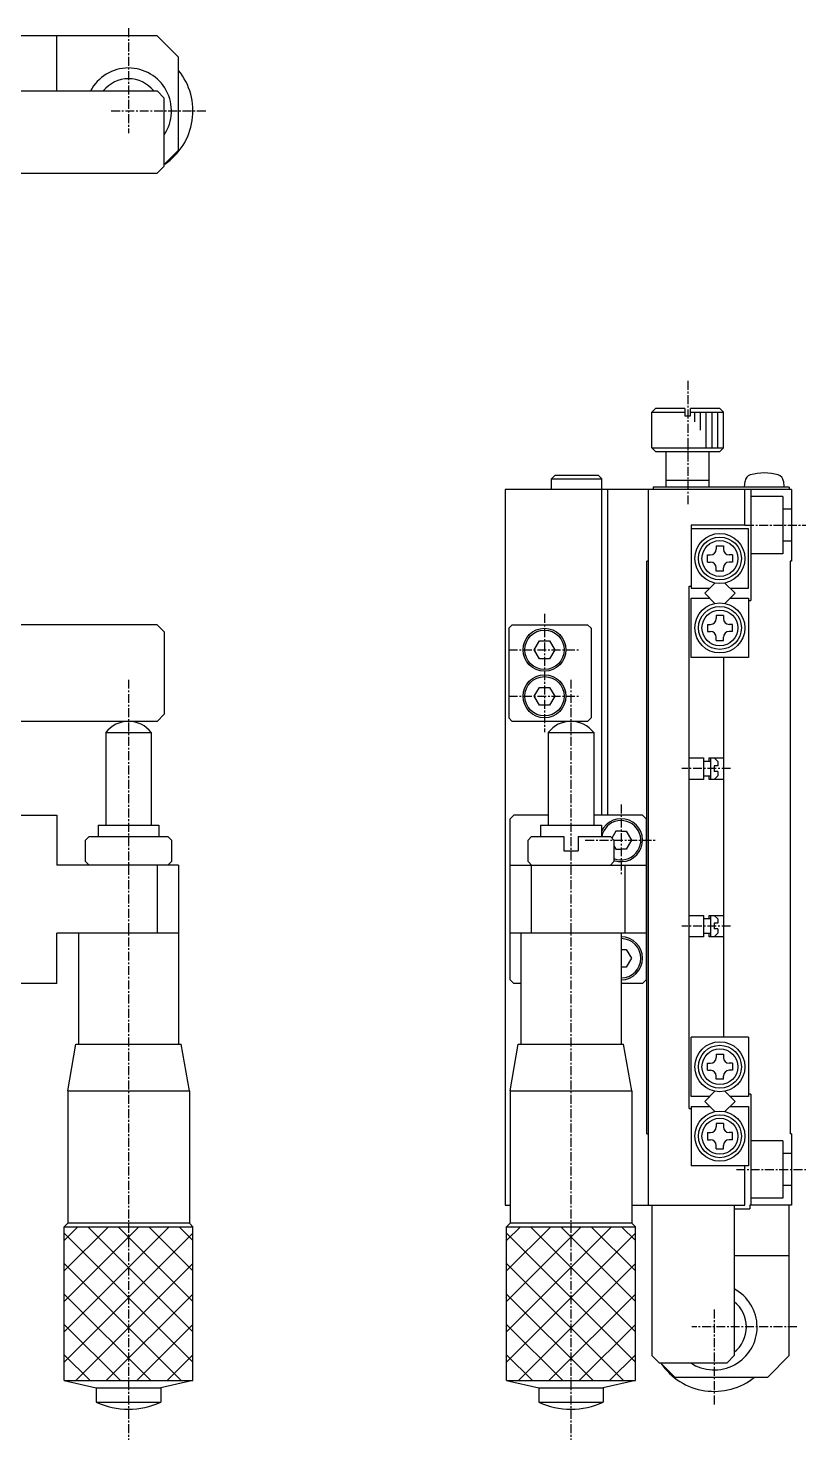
# Model space of a CAD drawing. Extents: x 817 to 1140, y 37 to 369.
# Drawn here: x 1031.7 to 1140.3, y 150.4 to 347.6 of the extents above; entities that cross this region are included whole.
import ezdxf

# ---------------------------------------------------------------- set-up
doc = ezdxf.new("R2010")
doc.units = 0
doc.linetypes.add('CENTER', pattern=[2, 1.25, -0.25, 0.25, -0.25])
doc.layers.get('0').update_dxf_attribs({"linetype": 'CONTINUOUS'})
doc.layers.add('CENTER', color=1, linetype='CENTER')

msp = doc.modelspace()

# ---------------------------------------------------------------- linework, layer by layer
at = {"color": 7, "linetype": 'CONTINUOUS'}
for p, q in [((1049.72, 346.57), (1028.72, 346.57)), ((1035.72, 338.87), (1035.72, 346.57)), ((1052.72, 343.57), (1049.72, 346.57)), ((1052.72, 330.57), (1052.72, 343.57)), ((1028.72, 338.87), (1049.72, 338.87)), ((1050.72, 337.87), (1049.72, 338.87)), ((1050.72, 328.37), (1050.72, 337.87)), ((1050.72, 328.57), (1052.72, 330.57)), ((1028.72, 327.37), (1049.72, 327.37)), ((1049.72, 327.37), (1050.72, 328.37)), ((1119.33, 294.5), (1118.83, 294)), ((1118.83, 289), (1118.83, 294)), ((1123.43, 294.5), (1119.33, 294.5)), ((1123.43, 294.5), (1123.43, 293.5)), ((1124.23, 293.5), (1124.23, 294.5)), ((1128.33, 294.5), (1124.23, 294.5)), ((1128.83, 294), (1128.33, 294.5)), ((1128.83, 289), (1128.83, 294)), ((1123.43, 293.5), (1124.23, 293.5)), ((1118.83, 289), (1119.33, 288.5)), ((1119.33, 288.5), (1128.33, 288.5)), ((1120.83, 283.5), (1120.83, 288.5)), ((1126.83, 283.5), (1126.83, 288.5)), ((1128.33, 288.5), (1128.83, 289)), ((1104.83, 284.7), (1105.33, 285.2)), ((1104.83, 284.7), (1111.83, 284.7)), ((1104.83, 283.2), (1104.83, 284.7)), ((1105.33, 285.2), (1111.33, 285.2)), ((1111.33, 285.2), (1111.83, 284.7)), ((1111.83, 237.7), (1111.83, 284.7)), ((1120.83, 284.5), (1126.83, 284.5)), ((1131.78, 283.5), (1131.85, 284.35)), ((1137.2, 284.35), (1137.28, 283.5)), ((1098.33, 283.2), (1098.33, 183.2)), ((1138.33, 283.2), (1098.33, 283.2)), ((1112.63, 283.2), (1112.63, 237.7)), ((1118.33, 283.2), (1118.33, 183.2)), ((1119.03, 283.5), (1119.03, 283.2)), ((1138.03, 283.5), (1119.03, 283.5)), ((1131.83, 278.2), (1131.83, 283.2)), ((1132.63, 283.2), (1132.63, 267.7)), ((1138.03, 283.5), (1138.03, 283.2)), ((1138.33, 283.2), (1138.33, 273.2)), ((1131.83, 278.2), (1124.33, 278.2)), ((1124.33, 278.2), (1124.33, 269.4)), ((1132.33, 277.7), (1124.33, 277.7)), ((1132.33, 269.4), (1132.33, 277.7)), ((1127.83, 275.3), (1128.83, 275.3)), ((1127.83, 275.3), (1127.83, 274.85)), ((1128.83, 275.3), (1128.83, 274.85)), ((1118.33, 273.2), (1118.13, 273.2)), ((1118.13, 193.2), (1118.13, 273.2)), ((1126.58, 273.05), (1126.58, 274.05)), ((1126.58, 274.05), (1127.03, 274.05)), ((1126.58, 273.05), (1127.03, 273.05)), ((1127.83, 271.8), (1127.83, 272.25)), ((1128.83, 271.8), (1128.83, 272.25)), ((1130.08, 274.05), (1129.63, 274.05)), ((1130.08, 273.05), (1129.63, 273.05)), ((1130.08, 274.05), (1130.08, 273.05)), ((1138.13, 273.2), (1138.13, 193.2)), ((1138.33, 273.2), (1138.13, 273.2)), ((1128.83, 271.8), (1127.83, 271.8)), ((1124.03, 269.7), (1124.33, 269.7)), ((1124.03, 196.7), (1124.03, 269.7)), ((1124.33, 269.4), (1126.91, 269.4)), ((1127.63, 270.12), (1126.21, 268.7)), ((1126.21, 268.7), (1127.63, 267.28)), ((1130.45, 268.7), (1129.03, 270.12)), ((1129.03, 267.28), (1130.45, 268.7)), ((1129.75, 269.4), (1132.33, 269.4)), ((1124.33, 268), (1126.91, 268)), ((1124.33, 259.7), (1124.33, 268)), ((1129.75, 268), (1132.33, 268)), ((1132.33, 268), (1132.33, 259.7)), ((1132.33, 267.7), (1132.63, 267.7)), ((1049.72, 264.3), (1028.72, 264.3)), ((1050.72, 263.3), (1049.72, 264.3)), ((1098.83, 263.8), (1099.33, 264.3)), ((1099.33, 264.3), (1109.83, 264.3)), ((1109.83, 264.3), (1110.33, 263.8)), ((1126.58, 264.35), (1126.58, 263.35)), ((1126.58, 264.35), (1127.03, 264.35)), ((1128.83, 265.6), (1127.83, 265.6)), ((1127.83, 265.6), (1127.83, 265.15)), ((1128.83, 265.6), (1128.83, 265.15)), ((1130.08, 264.35), (1129.63, 264.35)), ((1130.08, 263.35), (1130.08, 264.35)), ((1050.72, 263.3), (1050.72, 251.8)), ((1098.83, 263.8), (1098.83, 251.3)), ((1110.33, 263.8), (1110.33, 251.3)), ((1126.58, 263.35), (1127.03, 263.35)), ((1127.83, 262.1), (1127.83, 262.55)), ((1128.83, 262.1), (1128.83, 262.55)), ((1130.08, 263.35), (1129.63, 263.35)), ((1102.38, 260.8), (1103.11, 262.05)), ((1103.11, 259.55), (1102.38, 260.8)), ((1103.11, 262.05), (1104.55, 262.05)), ((1104.55, 262.05), (1105.27, 260.8)), ((1105.27, 260.8), (1104.55, 259.55)), ((1127.83, 262.1), (1128.83, 262.1)), ((1104.55, 259.55), (1103.11, 259.55)), ((1132.33, 259.7), (1124.33, 259.7)), ((1128.83, 259.7), (1128.83, 206.7)), ((1102.38, 254.3), (1103.11, 255.55)), ((1103.11, 255.55), (1104.55, 255.55)), ((1104.55, 255.55), (1105.27, 254.3)), ((1103.11, 253.05), (1102.38, 254.3)), ((1104.55, 253.05), (1103.11, 253.05)), ((1105.27, 254.3), (1104.55, 253.05)), ((1049.72, 250.8), (1028.72, 250.8)), ((1049.72, 250.8), (1050.72, 251.8)), ((1099.33, 250.8), (1098.83, 251.3)), ((1109.83, 250.8), (1099.33, 250.8)), ((1110.33, 251.3), (1109.83, 250.8)), ((1042.55, 249.23), (1042.55, 236.3)), ((1048.9, 249.23), (1048.9, 236.3)), ((1104.35, 249.23), (1104.35, 236.3)), ((1110.7, 249.23), (1110.7, 236.3)), ((1124.03, 245.7), (1126.03, 245.7)), ((1126.03, 245.7), (1126.03, 242.7)), ((1127.03, 245.2), (1126.03, 245.2)), ((1126.83, 245.2), (1126.83, 245.7)), ((1126.83, 245.7), (1128.83, 245.7)), ((1127.03, 245.7), (1127.03, 242.7)), ((1128.03, 245.2), (1127.53, 245.7)), ((1128.03, 244.6), (1127.53, 244.6)), ((1127.53, 244.6), (1127.53, 243.8)), ((1128.03, 245.2), (1128.03, 244.6)), ((1126.03, 242.7), (1124.03, 242.7)), ((1126.03, 243.2), (1127.03, 243.2)), ((1126.83, 242.7), (1126.83, 243.2)), ((1128.83, 242.7), (1126.83, 242.7)), ((1128.03, 243.8), (1127.53, 243.8)), ((1128.03, 243.2), (1127.53, 242.7)), ((1128.03, 243.8), (1128.03, 243.2)), ((1028.72, 237.7), (1035.72, 237.7)), ((1035.72, 237.7), (1035.72, 230.7)), ((1099.03, 237.2), (1099.53, 237.7)), ((1099.03, 214.7), (1099.03, 237.2)), ((1104.35, 237.7), (1099.53, 237.7)), ((1117.53, 237.7), (1110.7, 237.7)), ((1117.53, 237.7), (1118.03, 237.2)), ((1118.03, 237.2), (1118.03, 214.7)), ((1040.22, 234.7), (1039.72, 234.2)), ((1040.22, 234.7), (1051.22, 234.7)), ((1041.47, 236.3), (1041.47, 234.7)), ((1041.47, 236.3), (1049.97, 236.3)), ((1049.97, 236.3), (1049.97, 234.7)), ((1051.22, 234.7), (1051.72, 234.2)), ((1102.03, 234.7), (1101.53, 234.2)), ((1102.03, 234.7), (1106.53, 234.7)), ((1103.28, 236.3), (1103.28, 234.7)), ((1103.28, 236.3), (1111.78, 236.3)), ((1106.53, 234.7), (1106.53, 232.7)), ((1108.53, 234.7), (1113.03, 234.7)), ((1108.53, 234.7), (1108.53, 232.7)), ((1111.78, 236.3), (1111.78, 234.7)), ((1113.03, 234.7), (1113.53, 234.2)), ((1113.81, 235.45), (1113.25, 234.48)), ((1114.53, 235.45), (1113.81, 235.45)), ((1114.53, 235.45), (1115.25, 235.45)), ((1115.25, 235.45), (1115.97, 234.2)), ((1039.72, 231.2), (1039.72, 234.2)), ((1051.72, 234.2), (1051.72, 231.2)), ((1101.53, 231.2), (1101.53, 234.2)), ((1106.53, 232.7), (1108.53, 232.7)), ((1113.53, 234.2), (1113.53, 231.2)), ((1113.53, 233.43), (1113.81, 232.95)), ((1113.81, 232.95), (1114.53, 232.95)), ((1115.25, 232.95), (1114.53, 232.95)), ((1115.97, 234.2), (1115.25, 232.95)), ((1039.72, 231.2), (1040.22, 230.7)), ((1051.22, 230.7), (1051.72, 231.2)), ((1101.53, 231.2), (1102.03, 230.7)), ((1113.03, 230.7), (1113.53, 231.2)), ((1052.72, 230.7), (1035.72, 230.7)), ((1049.72, 230.7), (1049.72, 221.2)), ((1052.72, 230.7), (1052.72, 221.2)), ((1099.03, 230.7), (1118.03, 230.7)), ((1102.03, 221.2), (1102.03, 230.7)), ((1115.03, 230.7), (1115.03, 221.2)), ((1124.03, 223.7), (1126.03, 223.7)), ((1126.03, 223.7), (1126.03, 220.7)), ((1127.03, 223.2), (1126.03, 223.2)), ((1126.83, 223.2), (1126.83, 223.7)), ((1126.83, 223.7), (1128.83, 223.7)), ((1127.03, 223.7), (1127.03, 220.7)), ((1128.03, 223.2), (1127.53, 223.7)), ((1128.03, 223.2), (1128.03, 222.6)), ((1035.72, 214.2), (1035.72, 221.2)), ((1052.72, 221.2), (1035.72, 221.2)), ((1038.72, 221.2), (1038.72, 205.7)), ((1052.72, 221.2), (1052.72, 205.7)), ((1118.03, 221.2), (1099.03, 221.2)), ((1100.53, 221.2), (1100.53, 205.7)), ((1114.53, 221.2), (1114.53, 205.7)), ((1126.03, 221.2), (1127.03, 221.2)), ((1126.83, 220.7), (1126.83, 221.2)), ((1128.03, 222.6), (1127.53, 222.6)), ((1127.53, 222.6), (1127.53, 221.8)), ((1128.03, 221.8), (1127.53, 221.8)), ((1128.03, 221.2), (1127.53, 220.7)), ((1128.03, 221.8), (1128.03, 221.2)), ((1114.53, 218.95), (1115.25, 218.95)), ((1115.25, 218.95), (1115.97, 217.7)), ((1126.03, 220.7), (1124.03, 220.7)), ((1128.83, 220.7), (1126.83, 220.7)), ((1115.97, 217.7), (1115.25, 216.45)), ((1115.25, 216.45), (1114.53, 216.45)), ((1035.72, 214.2), (1028.72, 214.2)), ((1099.53, 214.2), (1099.03, 214.7)), ((1100.53, 214.2), (1099.53, 214.2)), ((1117.53, 214.2), (1114.53, 214.2)), ((1118.03, 214.7), (1117.53, 214.2)), ((1037.22, 199.2), (1038.37, 205.7)), ((1038.37, 205.7), (1053.07, 205.7)), ((1054.22, 199.2), (1053.07, 205.7)), ((1099.03, 199.2), (1100.17, 205.7)), ((1100.17, 205.7), (1114.88, 205.7)), ((1116.03, 199.2), (1114.88, 205.7)), ((1124.33, 198.4), (1124.33, 206.7)), ((1132.33, 206.7), (1124.33, 206.7)), ((1132.33, 206.7), (1132.33, 198.4)), ((1127.83, 204.3), (1128.83, 204.3)), ((1127.83, 204.3), (1127.83, 203.85)), ((1128.83, 204.3), (1128.83, 203.85)), ((1126.58, 202.05), (1126.58, 203.05)), ((1126.58, 203.05), (1127.03, 203.05)), ((1126.58, 202.05), (1127.03, 202.05)), ((1127.83, 200.8), (1127.83, 201.25)), ((1128.83, 200.8), (1128.83, 201.25)), ((1130.08, 203.05), (1129.63, 203.05)), ((1130.08, 202.05), (1129.63, 202.05)), ((1130.08, 203.05), (1130.08, 202.05)), ((1037.22, 199.2), (1037.22, 180.7)), ((1037.22, 199.2), (1054.22, 199.2)), ((1054.22, 199.2), (1054.22, 180.7)), ((1099.03, 199.2), (1099.03, 180.7)), ((1099.03, 199.2), (1116.03, 199.2)), ((1116.03, 199.2), (1116.03, 180.7)), ((1128.83, 200.8), (1127.83, 200.8)), ((1126.91, 198.4), (1124.33, 198.4)), ((1126.21, 197.7), (1127.63, 199.12)), ((1127.63, 196.28), (1126.21, 197.7)), ((1129.03, 199.12), (1130.45, 197.7)), ((1130.45, 197.7), (1129.03, 196.28)), ((1132.33, 198.4), (1129.75, 198.4)), ((1132.63, 198.7), (1132.33, 198.7)), ((1132.63, 198.7), (1132.63, 183.2)), ((1124.03, 196.7), (1124.33, 196.7)), ((1124.33, 197), (1124.33, 188.7)), ((1124.33, 197), (1126.91, 197)), ((1129.75, 197), (1132.33, 197)), ((1132.33, 197), (1132.33, 188.7)), ((1126.58, 193.35), (1126.58, 192.35)), ((1126.58, 193.35), (1127.03, 193.35)), ((1128.83, 194.6), (1127.83, 194.6)), ((1127.83, 194.6), (1127.83, 194.15)), ((1128.83, 194.6), (1128.83, 194.15)), ((1130.08, 193.35), (1129.63, 193.35)), ((1130.08, 192.35), (1130.08, 193.35)), ((1118.13, 193.2), (1118.33, 193.2)), ((1126.58, 192.35), (1127.03, 192.35)), ((1127.83, 191.1), (1127.83, 191.55)), ((1128.83, 191.1), (1128.83, 191.55)), ((1130.08, 192.35), (1129.63, 192.35)), ((1138.33, 193.2), (1138.13, 193.2)), ((1138.33, 193.2), (1138.33, 183.2)), ((1127.83, 191.1), (1128.83, 191.1)), ((1132.33, 188.7), (1124.33, 188.7)), ((1131.83, 183.2), (1131.83, 188.7)), ((1098.33, 183.2), (1099.03, 183.2)), ((1116.03, 183.2), (1131.83, 183.2)), ((1118.83, 183.2), (1118.83, 162.2)), ((1130.33, 183.2), (1130.33, 162.2)), ((1130.33, 182.7), (1132.53, 182.7)), ((1138.33, 183.2), (1132.53, 183.2)), ((1132.53, 183.2), (1132.53, 182.7)), ((1138.03, 162.2), (1138.03, 183.2)), ((1037.22, 180.7), (1036.72, 180.2)), ((1036.72, 158.7), (1036.72, 180.2)), ((1054.22, 180.7), (1037.22, 180.7)), ((1054.22, 180.7), (1054.72, 180.2)), ((1054.72, 158.7), (1054.72, 180.2)), ((1099.03, 180.7), (1098.53, 180.2)), ((1098.53, 158.7), (1098.53, 180.2)), ((1116.03, 180.7), (1099.03, 180.7)), ((1116.03, 180.7), (1116.53, 180.2)), ((1116.53, 158.7), (1116.53, 180.2)), ((1130.33, 176.2), (1138.03, 176.2)), ((1118.83, 162.2), (1119.83, 161.2)), ((1129.33, 161.2), (1130.33, 162.2)), ((1135.03, 159.2), (1138.03, 162.2)), ((1119.83, 161.2), (1129.33, 161.2)), ((1120.03, 161.2), (1122.03, 159.2)), ((1036.72, 158.7), (1041.22, 157.7)), ((1054.72, 158.7), (1050.22, 157.7)), ((1098.53, 158.7), (1103.03, 157.7)), ((1116.53, 158.7), (1112.03, 157.7)), ((1122.03, 159.2), (1135.03, 159.2)), ((1041.22, 157.7), (1050.22, 157.7)), ((1041.22, 157.7), (1041.22, 155.7)), ((1050.22, 157.7), (1050.22, 155.7)), ((1103.03, 157.7), (1112.03, 157.7)), ((1103.03, 157.7), (1103.03, 155.7)), ((1112.03, 157.7), (1112.03, 155.7))]:
    msp.add_line(p, q, dxfattribs=at)
at = {"color": 3, "linetype": 'CONTINUOUS'}
for p, q in [((1118.83, 294), (1123.43, 294)), ((1124.23, 294), (1128.83, 294)), ((1124.83, 292.63), (1124.83, 294)), ((1125.63, 291.5), (1125.63, 294)), ((1126.43, 289), (1126.43, 294)), ((1127.23, 289), (1127.23, 294)), ((1128.03, 289), (1128.03, 294)), ((1118.83, 289), (1128.83, 289)), ((1137.13, 282.2), (1132.63, 282.2)), ((1137.13, 282.2), (1137.13, 274.2)), ((1138.33, 280.45), (1137.13, 280.45)), ((1137.13, 274.2), (1132.63, 274.2)), ((1138.33, 275.95), (1137.13, 275.95)), ((1042.55, 249.23), (1048.9, 249.23)), ((1104.35, 249.23), (1110.7, 249.23)), ((1137.13, 192.2), (1132.63, 192.2)), ((1137.13, 192.2), (1137.13, 184.2)), ((1138.33, 190.45), (1137.13, 190.45)), ((1138.33, 185.95), (1137.13, 185.95)), ((1137.13, 184.2), (1132.63, 184.2)), ((1036.72, 180.2), (1054.72, 180.2)), ((1038.66, 180.2), (1036.72, 178.26)), ((1042.9, 180.2), (1036.72, 174.02)), ((1047.15, 180.2), (1036.72, 169.77)), ((1051.39, 180.2), (1036.72, 165.53)), ((1054.72, 165.53), (1040.05, 180.2)), ((1054.72, 169.77), (1044.29, 180.2)), ((1054.72, 174.02), (1048.54, 180.2)), ((1054.72, 178.26), (1052.78, 180.2)), ((1098.53, 180.2), (1116.53, 180.2)), ((1100.47, 180.2), (1098.53, 178.26)), ((1104.71, 180.2), (1098.53, 174.02)), ((1108.95, 180.2), (1098.53, 169.77)), ((1113.2, 180.2), (1098.53, 165.53)), ((1116.53, 165.53), (1101.86, 180.2)), ((1116.53, 169.77), (1106.1, 180.2)), ((1116.53, 174.02), (1110.34, 180.2)), ((1116.53, 178.26), (1114.59, 180.2)), ((1054.72, 161.29), (1036.72, 179.29)), ((1054.72, 179.29), (1036.72, 161.29)), ((1116.53, 161.29), (1098.53, 179.29)), ((1116.53, 179.29), (1098.53, 161.29)), ((1053.07, 158.7), (1036.72, 175.05)), ((1054.72, 175.05), (1038.38, 158.7)), ((1114.87, 158.7), (1098.53, 175.05)), ((1116.53, 175.05), (1100.18, 158.7)), ((1048.82, 158.7), (1036.72, 170.8)), ((1054.72, 170.8), (1042.62, 158.7)), ((1110.63, 158.7), (1098.53, 170.8)), ((1116.53, 170.8), (1104.42, 158.7)), ((1044.58, 158.7), (1036.72, 166.56)), ((1054.72, 166.56), (1046.86, 158.7)), ((1106.39, 158.7), (1098.53, 166.56)), ((1116.53, 166.56), (1108.67, 158.7)), ((1040.34, 158.7), (1036.72, 162.32)), ((1054.72, 162.32), (1051.1, 158.7)), ((1102.15, 158.7), (1098.53, 162.32)), ((1116.53, 162.32), (1112.91, 158.7)), ((1036.72, 158.7), (1054.72, 158.7)), ((1098.53, 158.7), (1116.53, 158.7)), ((1041.22, 155.7), (1050.22, 155.7)), ((1103.03, 155.7), (1112.03, 155.7))]:
    msp.add_line(p, q, dxfattribs=at)
at = {"color": 7, "linetype": 'CONTINUOUS'}
for centre, radius in [((1128.33, 273.55), 3.5), ((1128.33, 273.55), 3), ((1128.33, 273.55), 2.5), ((1128.33, 263.85), 3.5), ((1128.33, 263.85), 3), ((1128.33, 263.85), 2.5), ((1103.83, 260.8), 3), ((1103.83, 260.8), 2.75), ((1103.83, 254.3), 3), ((1103.83, 254.3), 2.75), ((1128.33, 202.55), 3.5), ((1128.33, 202.55), 3), ((1128.33, 202.55), 2.5), ((1128.33, 192.85), 3.5), ((1128.33, 192.85), 3), ((1128.33, 192.85), 2.5)]:
    msp.add_circle(centre, radius, dxfattribs=at)
for centre, radius, start, end in [((1045.72, 336.07), 6, 326.4427, 152.1819), ((1045.72, 336.07), 9, 304.1406, 38.9425), ((1045.72, 336.07), 4.5, 38.4786, 141.5214), ((1132.85, 284.26), 1, 106.257, 175), ((1134.53, 278.5), 7, 73.743, 106.257), ((1136.21, 284.26), 1, 5, 73.743), ((1127.03, 274.85), 0.8, 270, 0), ((1129.63, 274.85), 0.8, 180, 270), ((1127.03, 272.25), 0.8, 0, 90), ((1129.63, 272.25), 0.8, 90, 180), ((1127.03, 265.15), 0.8, 270, 0), ((1129.63, 265.15), 0.8, 180, 270), ((1127.03, 262.55), 0.8, 0, 90), ((1129.63, 262.55), 0.8, 90, 180), ((1045.72, 246.8), 4, 37.4626, 142.5374), ((1107.53, 246.8), 4, 37.4626, 142.5374), ((1114.53, 234.2), 3, 250.5288, 156.4436), ((1114.53, 234.2), 2.75, 248.6763, 169.5243), ((1114.53, 217.7), 3, 270, 90), ((1114.53, 217.7), 2.75, 270, 90), ((1127.03, 203.85), 0.8, 270, 0), ((1129.63, 203.85), 0.8, 180, 270), ((1127.03, 201.25), 0.8, 0, 90), ((1129.63, 201.25), 0.8, 90, 180), ((1127.03, 194.15), 0.8, 270, 0), ((1129.63, 194.15), 0.8, 180, 270), ((1127.03, 191.55), 0.8, 0, 90), ((1129.63, 191.55), 0.8, 90, 180), ((1127.53, 166.2), 6, 236.4427, 62.1819), ((1127.53, 166.2), 4.5, 308.4786, 51.5214), ((1127.53, 166.2), 9, 214.1406, 308.9425), ((1045.72, 165.33), 10.62, 244.9424, 295.0576), ((1107.53, 165.33), 10.62, 244.9424, 295.0576)]:
    msp.add_arc(centre, radius, start, end, dxfattribs=at)
at = {"layer": 'CENTER', "color": 1, "linetype": 'CENTER'}
for p, q in [((1045.72, 347.62), (1045.72, 332.97)), ((1043.28, 336.07), (1056.72, 336.07)), ((1123.83, 298.37), (1123.83, 281.11)), ((1131.83, 278.2), (1140.33, 278.2)), ((1103.83, 265.8), (1103.83, 249.3)), ((1098.83, 260.8), (1108.83, 260.8)), ((1045.72, 256.62), (1045.72, 150.44)), ((1107.53, 256.62), (1107.53, 150.44)), ((1098.83, 254.3), (1108.83, 254.3)), ((1129.83, 244.2), (1123.03, 244.2)), ((1114.53, 239.2), (1114.53, 229.2)), ((1109.53, 234.2), (1119.53, 234.2)), ((1129.83, 222.2), (1123.03, 222.2)), ((1130.63, 188.2), (1140.33, 188.2)), ((1127.53, 168.64), (1127.53, 155.2)), ((1139.09, 166.2), (1124.43, 166.2))]:
    msp.add_line(p, q, dxfattribs=at)

doc.saveas('drawing.dxf')
